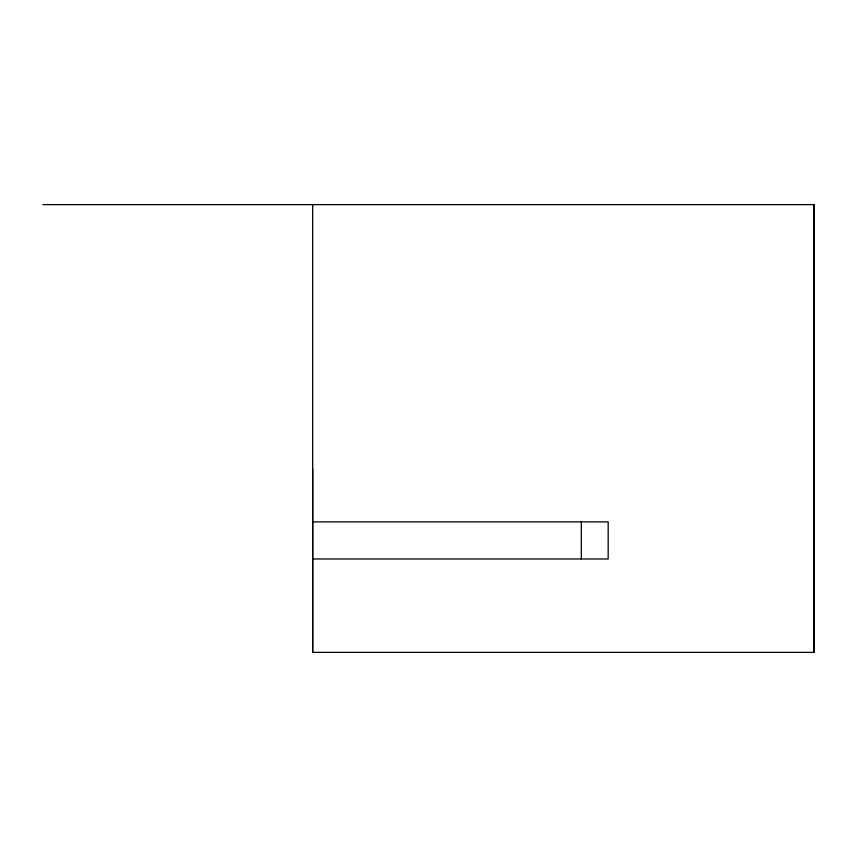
<?xml version="1.0" encoding="UTF-8"?>
<svg xmlns="http://www.w3.org/2000/svg" width="857" height="857" viewBox="0 0 857 857"><rect width="100%" height="100%" fill="white"/><g stroke="black" fill="none" stroke-linecap="round" stroke-linejoin="round"><path stroke-width="1.29" d="M42.85 204.63L814.15 204.63L814.15 652.37L312.676 652.37L312.676 204.63M814.15 652.37L814.15 204.63M312.676 521.892L608.181 521.892L608.181 558.978L312.676 558.978M581.325 521.892L581.325 558.978M312.676 468.8L312.676 652.37"/></g></svg>
